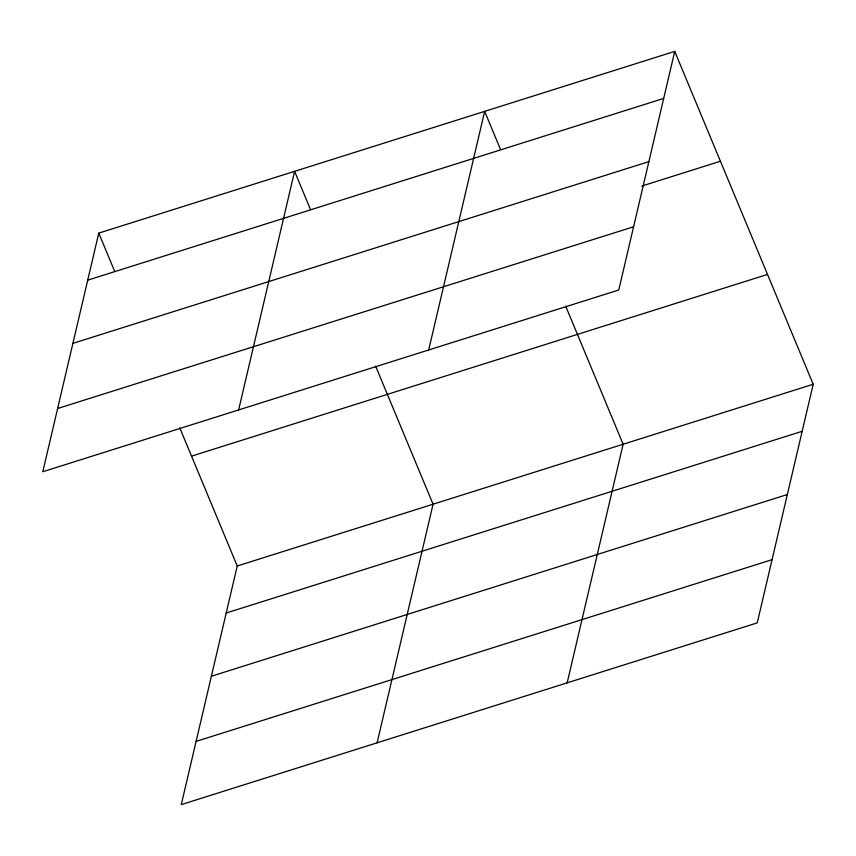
<?xml version="1.0" encoding="UTF-8"?>
<svg xmlns="http://www.w3.org/2000/svg" width="856" height="856" viewBox="0 0 856 856"><rect width="100%" height="100%" fill="white"/><g stroke="black" fill="none" stroke-linecap="round" stroke-linejoin="round"><path stroke-width="1.28" d="M98.761 233.121L42.8 471.731L618.76 290.002L674.731 51.392L98.761 233.121L114.683 271.384M238.631 409.938L294.592 171.328L310.514 209.592M179.771 427.85L237.24 565.998L181.269 804.608L757.239 622.879L813.2 384.269L674.731 51.392M428.695 349.965L484.656 111.355L500.578 149.618M377.1 742.826L433.061 504.216L375.602 366.068M567.164 682.853L623.136 444.243L565.666 306.095M87.74 280.147L663.7 98.419M72.91 343.363L648.869 161.634M641.861 186.03L720.42 161.238M57.63 408.505L633.59 226.776M191.541 456.152L767.5 274.423M237.24 565.998L813.2 384.269M226.209 613.024L802.168 431.296M211.379 676.251L787.338 494.522M196.099 741.392L772.058 559.663"/></g></svg>
